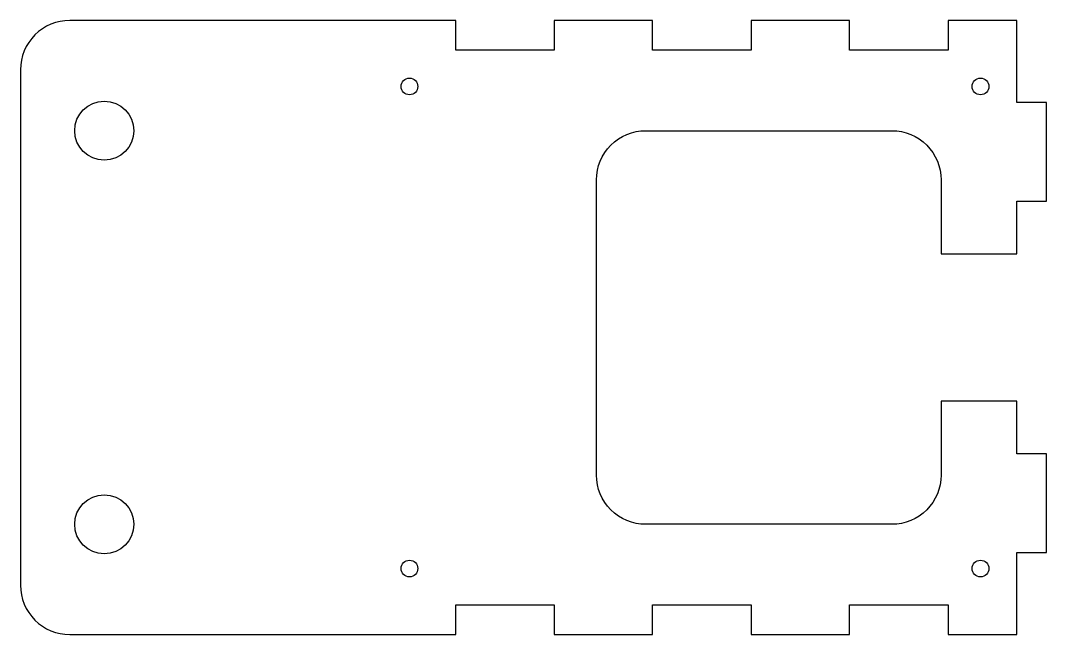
# Model space of a CAD drawing. Header units: millimetres. Extents: x -59 to 46, y -31 to 31.
import ezdxf

# ---------------------------------------------------------------- set-up
doc = ezdxf.new("R2010")
doc.units = ezdxf.units.MM
doc.layers.get('0').update_dxf_attribs({"linetype": 'CONTINUOUS'})

msp = doc.modelspace()

# ---------------------------------------------------------------- linework, layer by layer
msp.add_lwpolyline([(35, 7.5), (42.7, 7.5), (42.7, 12.85), (45.7, 12.85), (45.7, 22.85), (42.7, 22.85), (42.7, 31.2), (35.7, 31.2), (35.7, 28.2), (25.7, 28.2), (25.7, 31.2), (15.7, 31.2), (15.7, 28.2), (5.7, 28.2), (5.7, 31.2), (-4.3, 31.2), (-4.3, 28.2), (-14.3, 28.2), (-14.3, 31.2), (-53.5, 31.2, 0.414214), (-58.5, 26.2), (-58.5, -26.2, 0.414214), (-53.5, -31.2), (-14.3, -31.2), (-14.3, -28.2), (-4.3, -28.2), (-4.3, -31.2), (5.7, -31.2), (5.7, -28.2), (15.7, -28.2), (15.7, -31.2), (25.7, -31.2), (25.7, -28.2), (35.7, -28.2), (35.7, -31.2), (42.7, -31.2), (42.7, -22.85), (45.7, -22.85), (45.7, -12.85), (42.7, -12.85), (42.7, -7.5), (35, -7.5), (35, -15, -0.414214), (30, -20), (5, -20, -0.414214), (0, -15), (0, 15, -0.414214), (5, 20), (30, 20, -0.414214), (35, 15)], format="xyb", close=True)
for centre, radius in [((-19, 24.5), 0.85), ((39, 24.5), 0.85), ((-50, 20), 3), ((-50, -20), 3), ((-19, -24.5), 0.85), ((39, -24.5), 0.85)]:
    msp.add_circle(centre, radius)

doc.saveas('drawing.dxf')
